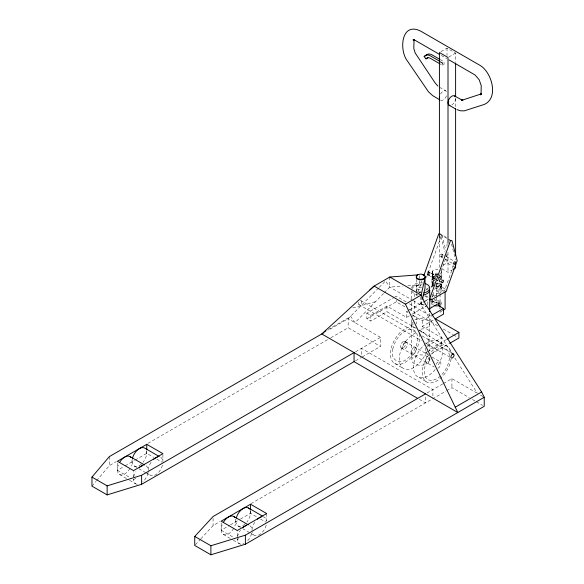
<?xml version="1.0" encoding="UTF-8"?>
<svg xmlns="http://www.w3.org/2000/svg" width="584" height="584" viewBox="0 0 584 584"><rect width="100%" height="100%" fill="white"/><g stroke="black" fill="none" stroke-linecap="round" stroke-linejoin="round"><path stroke-width="0.44" stroke-dasharray="2.92 2.19" d="M432.883 277.721L432.43 271.18A4.57 2.635 0 0 1 438.029 269.312M429.824 273.305L429.824 272.713M432.934 285.656L432.941 286.934M416.385 293.73L416.231 294.402A4.482 2.591 0 0 0 417.545 296.227M450.957 351.94L421.115 305.198L422.093 300.906M417.961 292.066L421.94 280.919M426.429 277.568L441.752 234.695L445.869 250.427M436.496 296.015L436.496 284.007L447.008 254.799M453.505 265.603L445.096 288.971L445.096 290.102L431.846 297.745M440.781 283.32L439.759 283.955L440.854 284.977L440.46 285.897L438.044 286.547L435.795 286.342M432.905 285.751C433.394 284.612 432.05 282.678 434.759 281.729M429.262 356.926L425.254 365.161L424.378 369.314A17.776 10.264 -60 0 0 434 379.921A17.776 10.264 -60 0 0 448.782 361.73A17.776 10.264 -60 0 0 441.738 347.954C437.234 348.67 433.416 351.634 430.693 355.167M91.958 486.136L96.01 481.355M96.586 480.676L109.317 465.66L116.413 461.564M441.234 277.641L441.986 276.093L440.299 273.969M441.745 283.861L439.27 285.255L435.554 285.16M195.355 544.814L200.246 539.499M200.852 538.835L213.08 525.563L220.19 521.461M378.6 288.007L348.166 318.718L327.967 330.376M379.235 287.364L385.557 280.897L389.791 287.116L412.501 300.227M383.593 293.453L355.021 322.675L350.787 316.455L328.259 329.464M384.214 292.818L389.791 287.116L402.412 286.153M433.912 284.496L433.248 285.131L433.927 285.656M434.292 280.736C432.291 281.473 430.722 284.182 432.489 285.941M434.277 282.999L431.897 285.299L431.926 287.372M440.935 51.648L447.008 48.136L455.608 53.1L455.608 62.203M448.767 57.05L455.608 53.1M440.022 61.422L442.373 62.78L444.052 61.809L444.052 64.276L442.373 65.247L440.022 63.89M443.212 265.158L447.008 262.968L453.264 266.574M416.217 328.398L386.944 311.747L370.796 321.069L366.883 318.806L366.883 313.155L393.93 297.541M394.704 297.095L396.251 296.205L406.428 302.081M147.942 443.358L330.033 338.224M330.821 337.771L348.166 327.755L380.469 346.407L380.469 337.369L348.166 318.718L348.166 327.755M366.883 313.155L370.796 315.418L386.944 306.096L406.522 317.404L411.187 314.703M366.883 318.806L396.251 301.855L404.865 306.826M441.759 268.706L448.008 272.319L452.571 269.684M426.364 289.182L430.255 286.934M431.036 286.481L433.372 285.131M425.59 290.306L427.926 288.956M431.043 287.153L432.605 286.255M117.391 463.083L117.391 470.317L124.348 466.302M125.122 465.857L134.393 460.506M135.167 460.061L146.759 453.366L153.68 457.36M431.846 296.621L445.096 288.971L436.496 284.007M406.522 317.404L406.522 311.747L408.888 310.381M409.676 309.929L424.678 301.264M425.466 300.811L427.831 299.446L427.831 305.096M420.918 296.752L420.918 303.746L423.152 302.446M423.904 302.016L428.379 299.431M411.968 314.258L427.101 305.52M135.86 478.303L133.546 479.646L133.546 471.507M355.532 351.765L380.469 337.369M412.786 315.367L422.181 320.791L431.656 315.323M355.532 360.803L361.438 357.393M362.204 356.955L380.469 346.407M442.161 310.827L439.964 312.097L442.081 313.323M422.181 320.791L422.181 326.441L435.409 318.806M427.152 346.181L441.759 337.749L441.759 343.399L429.459 350.502M446.534 339.508L429.532 349.327L429.532 350.94M425.619 347.874L425.619 352.721L428.692 350.94M431.08 354.087L448.855 343.823M426.992 393.017L442.796 383.9M443.555 383.454L451.928 378.622L476.61 392.871M250.989 503.678L445.84 391.178M446.599 390.74L451.928 387.666L469.259 397.675M221.153 522.994L221.153 530.228L229.658 525.323M230.432 524.87L239.703 519.519M240.477 519.074L250.521 513.27L257.442 517.271M238.849 538.66L237.308 539.55L237.308 530.513M435.489 278.035C432.518 278.291 429.999 282.634 433.343 284.335M435.766 279.108C431.496 282.751 432.167 277.363 435.759 276.845M413.282 300.68L421.115 305.198L424.495 304.133M435.803 277.305C433.277 274.991 432.087 278.648 435.554 278.378M439.066 277.385L440.898 276.283L439.847 274.976M352.758 307.929L375.534 301.687M436.766 275.56C432.642 275.02 429.349 281.211 434.357 282.539M407.829 285.737L419.553 284.846L421.911 286.204M435.664 286.218L440.073 286.905A4.57 2.635 0 0 1 440.467 290.379A4.57 2.635 0 0 1 434.562 291.058M435.898 286.175L440.073 286.905L440.073 293.256M438.066 283.123L436.817 283.094M438.066 273.305C433.605 271.764 428.751 278.619 434.394 280.298M437.949 274.407C433.452 273.633 430.371 278.926 435.795 279.561M436.861 283.437L439.949 283.912L435.803 284.087M436.817 280.831L438.073 280.868M433.386 277.575L433.839 276.568M435.562 287.423C437.635 288.131 443.015 287.583 441.701 284.291M434.73 288.292C438.657 289.525 442.847 288.226 439.767 285.591C446.045 287.124 437.65 292.212 434.35 289.328M439.774 286.233L440.38 285.313M439.292 275.801L440.402 276.29M438.949 276.853L440.504 277.721M412.924 316.937L412.924 315.192L416.217 317.097L416.217 324.054M440.263 301.512L439.358 301.059A4.599 2.65 0 0 0 433.773 301.308L432.474 302.461A4.599 2.65 0 0 0 433.423 305.052L433.613 305.147M441.307 55.436L446.775 58.59M440.139 59.546L444.052 61.809M440.139 62.014L444.052 64.276M439.562 87.286L445.899 90.951M446.446 237.403L440.19 233.79L444.986 252.149M440.365 234.666L446.621 238.272M441.869 254.084A1.387 0.796 -60 0 1 441.431 256.23A1.387 0.796 -60 0 1 440.234 255.536A1.387 0.796 -60 0 1 441.869 254.084L445.059 255.931M445.847 256.383L453.673 260.902M440.482 256.486L444.461 258.778M445.242 259.23L453.856 264.202M429.707 272.115A1.664 0.956 -60 0 1 429.182 274.692A1.664 0.956 -60 0 1 427.744 273.859A1.664 0.956 -60 0 1 429.707 272.115L438.307 277.079M439.088 277.531L441.438 278.889M428.532 271.757A1.387 0.796 -60 0 1 428.094 273.903A1.387 0.796 -60 0 1 426.897 273.21A1.387 0.796 -60 0 1 428.532 271.757L436.744 276.502M437.489 276.933L439.73 278.225M427.145 274.159L435.664 279.072M428.043 274.991L438.212 280.86M434.167 299.322L438.672 301.928L437.788 302.103A4.599 2.65 0 0 1 434.335 301.731L433.423 301.278A4.599 2.65 0 0 1 432.744 300.709M420.714 292.891L419.349 292.102L419.349 293.226M425.605 295.708L428.729 297.519M424.575 295.884L428.32 298.052M429.247 300.256L434.204 303.118M420.918 303.746L426.386 306.899M409.559 303.892L432.269 317.002M408.778 309.089L437.752 325.814M443.234 328.982L452.636 334.406M453.418 334.858L457.33 337.121M406.522 311.747L408.085 312.652M422.181 326.441L441.759 337.749M418.991 329.872L424.13 332.836M419.049 330.288L445.782 345.743M361.197 300.818A2.212 1.277 -60 0 1 360.496 304.249A2.212 1.277 -60 0 1 358.576 303.147A2.212 1.277 -60 0 1 361.197 300.818L418.049 333.647M421.991 335.924L450.417 352.334M358.977 304.658L421.356 340.669M425.305 342.954L451.366 357.992M425.619 352.721L428.751 354.524M404.858 341.355L429.663 355.678M432.029 357.043L439.905 361.591M401.566 348.122L434.248 366.993M480.428 395.076L484.231 397.273M472.412 399.493L475.566 401.31M476.354 401.77L482.654 405.406M419.064 377.461L427.875 382.549M394.711 363.445L403.522 368.526M419.239 399.288L425.517 402.916L425.517 395.682M156.76 459.141L162.14 462.243M260.522 519.045L265.902 522.154M134.225 466.032L138.072 468.251M138.839 468.696L145.759 472.69M146.533 473.135L150.38 475.354M237.987 525.936L241.834 528.155M242.601 528.6L250.295 533.039M251.062 533.484L254.142 535.265M117.391 470.317L129.699 477.427M221.153 530.228L233.461 537.331M119.545 474.507L128.772 479.836M129.538 480.282L135.692 483.837M223.307 534.418L232.534 539.74M233.301 540.185L239.455 543.74M441.117 276.809L441.708 277.51M440.329 276.239L441.205 276.867M412.019 322.558A9.001 5.198 0 0 0 412.924 326.5L414.348 327.573M433.905 281.123C432.561 279.787 432.284 283.043 433.949 283.423M440.81 284.043L441.263 284.62M454.87 358.072L477.376 393.317M451.498 244.032L455.608 259.763M432.43 271.18L432.43 275.611M455.608 98.616L455.608 107.719M451.928 378.622L451.928 387.666M448.008 252.288L448.008 272.319M447.008 48.136L447.008 55.422M447.008 243.849L447.008 246.579M447.008 253.865L447.008 262.968M442.373 62.78L442.373 65.247M441.416 271.859L441.416 277.203M441.416 284.32L441.416 288.773M440.073 294.161L440.073 301.417M439.964 306.447L439.964 308.87M439.416 239.133L439.416 267.355M436.496 296.92L436.496 303.264M433.613 292.423L433.613 296.898M432.897 395.937L432.897 389.608L361.438 348.356L361.438 355.59M432.664 299.212L432.664 302.235M432.43 274.064L432.43 277.21M432.277 271.859L432.277 286.992M432.255 293.993L432.255 299.366M432.255 300.877L432.255 303.14M431.364 301.483L431.364 307.133M429.714 313.469L429.714 351.028M429.714 357.357L429.714 360.072A9.001 5.198 0 0 1 416.217 364.569A9.001 5.198 0 0 1 416.217 355.568A9.001 5.198 0 0 1 429.714 360.072M421.115 296.796L421.115 305.198M419.553 275.597L419.553 279.802M419.553 280.641L419.553 284.846A4.482 2.591 0 0 0 416.268 287.686A4.482 2.591 0 0 0 420.714 289.934M416.231 279.371L416.231 292.642M414.348 293.679L414.348 297.293M414.348 300.906L414.348 316.272M412.924 322.149L412.924 326.5M411.713 290.905L411.713 299.044M411.713 302.658L411.713 312.593M411.713 319.55L411.713 360.072M396.251 300.242L396.251 301.855M389.791 277.028L389.791 287.116M386.944 306.096L386.944 311.747M370.796 315.418L370.796 321.069M266.676 513.555L266.676 520.789M250.521 510.562L250.521 513.27M213.08 518.329L213.08 525.563M162.914 454.549L162.914 461.783M146.759 451.556L146.759 453.366M109.317 456.615L109.317 465.66M414.932 319.923A9.001 5.198 0 0 1 429.408 322.558A9.001 5.198 0 0 1 419.151 329.018M429.13 274.502A1.387 0.796 -60 0 1 428.386 274.816M428.028 274.611A1.387 0.796 -60 0 1 428.028 273.48M428.386 272.859A1.387 0.796 -60 0 1 429.13 272.319M438.095 279.678A1.387 0.796 -60 0 1 438.19 279.349M438.548 278.729A1.387 0.796 -60 0 1 438.788 278.473M440.803 270.538A4.57 2.635 0 0 1 439.131 274.144M438.029 274.407A4.57 2.635 0 0 1 432.89 273.181M440.942 302.081A4.599 2.65 0 0 1 440.694 304.731M419.553 291.898A4.482 2.591 0 0 1 420.714 291.81M434.299 302.986A2.241 1.292 0 0 1 437.358 302.512M420.714 292.591A4.482 2.591 0 0 1 419.553 292.504M418.472 292.248A4.482 2.591 0 0 1 417.545 291.832M416.83 291.299A4.482 2.591 0 0 1 416.231 290.007L416.385 289.336A4.482 2.591 0 0 1 421.874 287.503M411.713 288.065A9.001 5.198 0 0 1 423.042 283.05M418.385 295.022A9.001 5.198 0 0 1 412.019 291.35M412.019 288.657A9.001 5.198 0 0 1 422.276 284.89M430.123 359.744A3.781 2.183 -60 0 1 425.692 361.927A3.781 2.183 -60 0 1 427.692 356.182L428.393 355.787A3.781 2.183 -60 0 1 429.065 355.612M421.108 331.909A20.608 11.899 -60 0 1 427.897 346.911M426.444 351.809A20.608 11.899 -60 0 1 407.669 369.489A20.608 11.899 -60 0 1 400.135 352.831A20.608 11.899 -60 0 1 417.596 332.252M426.24 343.421A20.564 11.877 -60 0 1 441.38 344.721A20.564 11.877 -60 0 1 437.263 366.679M435.182 369.541A20.564 11.877 -60 0 1 414.421 372.862A20.564 11.877 -60 0 1 424.991 344.377M419.268 333.865A20.608 11.899 -60 0 1 403.237 363.321A20.608 11.899 -60 0 1 391.915 345.786A20.608 11.899 -60 0 1 415.319 327.755M431.379 351.729A20.564 11.877 -60 0 1 450.994 352.188M451.125 358.941A20.564 11.877 -60 0 1 429.182 382.849A20.564 11.877 -60 0 1 428.072 355.795M437.883 368.248A3.781 2.183 -60 0 0 440.905 363.876A3.781 2.183 -60 0 0 438.628 361.7L437.934 362.095A3.781 2.183 -60 0 0 435.795 365.19M455.608 98.375A5.373 3.103 -60 0 1 451.812 104.952M440.526 94.053A5.373 3.103 -60 0 1 446.504 91.505M446.504 95.893A5.373 3.103 -60 0 1 439.92 99.696M131.962 459.871A10.381 5.993 -60 0 1 131.093 466.083M129.925 468.514A10.381 5.993 -60 0 1 119.771 474.631A10.381 5.993 -60 0 1 119.114 463.309M146.511 450.753A10.381 5.993 -60 0 1 143.087 462.258M141.321 464.134A10.381 5.993 -60 0 1 132.327 458.936M146.08 465.849A10.381 5.993 -60 0 1 148.227 470.602M147.978 472.938A10.381 5.993 -60 0 1 142.788 481.931M137.218 484.304A10.381 5.993 -60 0 1 133.546 479.077M133.794 476.741A10.381 5.993 -60 0 1 135.692 471.843M160.761 457.374A10.381 5.993 -60 0 1 162.885 461.404M162.469 465.28A10.381 5.993 -60 0 1 155.249 475.018A10.381 5.993 -60 0 1 148.475 472.653M148.256 469.85A10.381 5.993 -60 0 1 151.898 461.141M235.586 519.132A10.381 5.993 -60 0 1 234.856 525.994M233.688 528.418A10.381 5.993 -60 0 1 224.03 534.732A10.381 5.993 -60 0 1 222.139 524.855M250.273 510.657A10.381 5.993 -60 0 1 246.849 522.169M245.083 524.038A10.381 5.993 -60 0 1 236.089 518.847M249.843 525.753A10.381 5.993 -60 0 1 251.989 530.513M251.551 533.659A10.381 5.993 -60 0 1 246.55 541.842M244.01 543.565A10.381 5.993 -60 0 1 242.747 544.033M240.98 544.208A10.381 5.993 -60 0 1 237.308 538.988M237.557 536.645A10.381 5.993 -60 0 1 240.44 530.236M263.004 516.811A10.381 5.993 -60 0 1 266.647 521.308M266.231 525.184A10.381 5.993 -60 0 1 259.011 534.922A10.381 5.993 -60 0 1 252.237 532.557M252.018 529.754A10.381 5.993 -60 0 1 255.661 521.045M392.849 348.86C389.148 360.065 400.755 366.037 408.274 357.766A17.812 10.286 -60 0 0 417.611 338.326A17.812 10.286 -60 0 0 408.274 329.668C400.069 332.551 394.835 340.706 392.849 348.86M403.588 341.465L402.887 341.866A3.781 2.183 -60 0 0 400.945 347.684A3.781 2.183 -60 0 0 405.457 345.129A3.781 2.183 -60 0 0 403.588 341.465M405.23 342.414L404.529 342.815A3.781 2.183 -60 0 0 402.588 348.633A3.781 2.183 -60 0 0 407.099 346.078A3.781 2.183 -60 0 0 405.23 342.414M414.041 347.502L413.341 347.896A3.781 2.183 -60 0 0 411.399 353.721A3.781 2.183 -60 0 0 415.91 351.166A3.781 2.183 -60 0 0 414.041 347.502M442.271 256.719A1.387 0.796 -60 0 0 442.709 254.573A1.387 0.796 -60 0 0 441.073 256.026A1.387 0.796 -60 0 0 442.271 256.719"/><path stroke-width="0.88" d="M422.488 299.183L425.05 288.014L425.05 277.933L421.115 295.117L425.342 303.87L481.61 391.988L484.231 397.273L484.231 406.318L245.382 544.215L210.897 554.8L194.742 545.478L194.742 536.433L213.08 516.519L425.517 393.871M414.049 39.734L413.793 48.406L415.144 52.918L435.182 83.001L437.927 86.14M423.78 275.772L438.796 233.761M431.08 300.001L446.665 291.007L446.665 289.876L457.177 260.668L451.921 240.564L450.527 240.535L429.685 298.84L431.08 298.869L431.08 300.001L429.51 299.096M417.662 398.383L354.057 361.657L141.62 484.311L107.135 494.896L91.958 486.136L91.958 477.091L109.317 456.615L324.083 332.617M413.837 40.011L414.282 39.5L413.399 40.216L414.501 39.581L412.998 39.895L415.545 40.559L439.752 54.538M369.898 289.941L374.125 286.072L405.449 304.154L457.819 412.523L321.755 333.968L374.125 286.072L389.791 277.028L417.75 274.896M439.241 63.437L430.627 58.466A7.555 4.365 60 0 0 425.999 58.875L424.145 56.575L425.831 55.604A10.578 6.103 60 0 1 432.306 55.027L439.358 59.093M425.999 58.875L427.678 57.904A7.555 4.365 60 0 1 427.926 57.597M324.375 331.705L325.93 330.807M146.759 444.322L117.391 461.28L133.546 470.602L162.914 453.651L146.759 444.322L146.759 449.746M453.33 269.246L455.608 267.932L455.608 264.289M405.449 304.154L421.115 295.117L389.791 277.028M429.51 308.702L439.964 302.673L439.964 306.447M91.958 477.091L107.135 485.851L141.62 475.266L354.057 352.612L354.057 361.657M432.445 314.864L443.497 308.483L443.497 314.141L435.409 318.806L458.9 332.376L458.9 338.026L449.622 343.377M442.898 310.403L445.096 309.133L445.096 291.912M447.308 339.063L458.9 332.376M250.521 504.233L221.153 521.183L237.308 530.513L266.676 513.555L250.521 504.233L250.521 509.657M455.199 407.231L481.61 391.988M194.742 536.433L210.897 545.755L245.382 535.17L484.231 397.273M438.92 305.651L437.788 305.877A4.599 2.65 0 0 1 434.335 305.505M456.914 109.631L460.586 110.807L464.316 110.843L484.282 104.434C499.298 97.82 491.589 71.62 479.654 65.167L420.743 31.156C401.12 21.192 398.806 50.487 407.596 61.254L428.495 91.805L432.737 95.674L439.803 99.842M449.118 59.948L475.12 75.029L479.165 79.752L481.223 85.614L481.048 94.477L481.252 93.506L480.617 94.929L481.647 93.79L461.827 100.287L462.9 100.251L461.55 100.003L462.47 100.309L454.498 95.915M439.241 60.97L430.627 55.998A10.578 6.103 60 0 0 424.145 56.575M449.125 105.222L455.608 108.967M448.965 239.63L450.527 240.535M443.497 308.483L438.672 305.702L438.672 302.68M451.213 352.787L453.578 354.159A2.212 1.277 -60 0 1 452.877 357.591A2.212 1.277 -60 0 1 450.957 356.481A2.212 1.277 -60 0 1 453.578 354.159M159.22 456.484L144.606 448.045A10.381 5.993 -60 0 0 132.327 458.936M248.368 507.956L262.216 515.949M129.925 456.527L144.54 464.959M233.688 516.431L248.302 524.87M455.608 63.116L455.608 96.798M455.608 108.631L455.608 255.186M448.008 243.185L448.008 57.487L439.416 52.523L439.416 238.221M429.714 297.183L429.714 290.007A9.001 5.198 0 0 1 423.042 295.022M429.714 299.212L429.714 311.703M245.382 535.17L245.382 544.215M210.897 545.755L210.897 554.8M141.62 475.266L141.62 484.311M107.135 485.851L107.135 494.896M440.606 281.685A1.664 0.956 -60 0 1 439.431 281.123A1.664 0.956 -60 0 1 440.402 279.108A1.664 0.956 -60 0 1 441.738 279.32M425.21 283.568A9.001 5.198 0 0 1 429.678 288.525A9.001 5.198 0 0 1 423.787 292.949M449.906 105.463A5.373 3.103 -60 0 1 449.125 99.017A5.373 3.103 -60 0 1 455.097 96.469M439.54 98.857A5.373 3.103 -60 0 1 439.54 96.586M425.05 276.59A4.482 2.591 0 0 1 419.553 279.758A4.482 2.591 0 0 1 417.545 275.429M422.955 275.02A4.482 2.591 0 0 1 423.889 275.429M119.545 462.521A10.381 5.993 -60 0 1 131.093 457.608M139.612 467.229A10.381 5.993 -60 0 1 142.788 465.558M153.665 459.272A10.381 5.993 -60 0 1 157.468 457.075M223.307 522.424A10.381 5.993 -60 0 1 234.856 517.512M242.747 527.659A10.381 5.993 -60 0 1 246.55 525.461M236.279 518.03A10.381 5.993 -60 0 1 242.542 508.868A10.381 5.993 -60 0 1 249.536 509.036M257.434 519.176A10.381 5.993 -60 0 1 261.231 516.986M414.567 40.048L413.618 39.734L414.531 40.055M454.805 263.953A1.387 0.796 -60 0 0 455.243 261.807A1.387 0.796 -60 0 0 453.6 263.26A1.387 0.796 -60 0 0 454.805 263.953M442.76 282.371A1.387 0.796 -60 0 0 443.198 280.225A1.387 0.796 -60 0 0 441.555 281.678A1.387 0.796 -60 0 0 442.76 282.371M417.545 278.546A4.482 2.591 0 0 0 425.05 277.385A4.482 2.591 0 0 0 419.553 274.217A4.482 2.591 0 0 0 417.545 278.546"/></g></svg>
